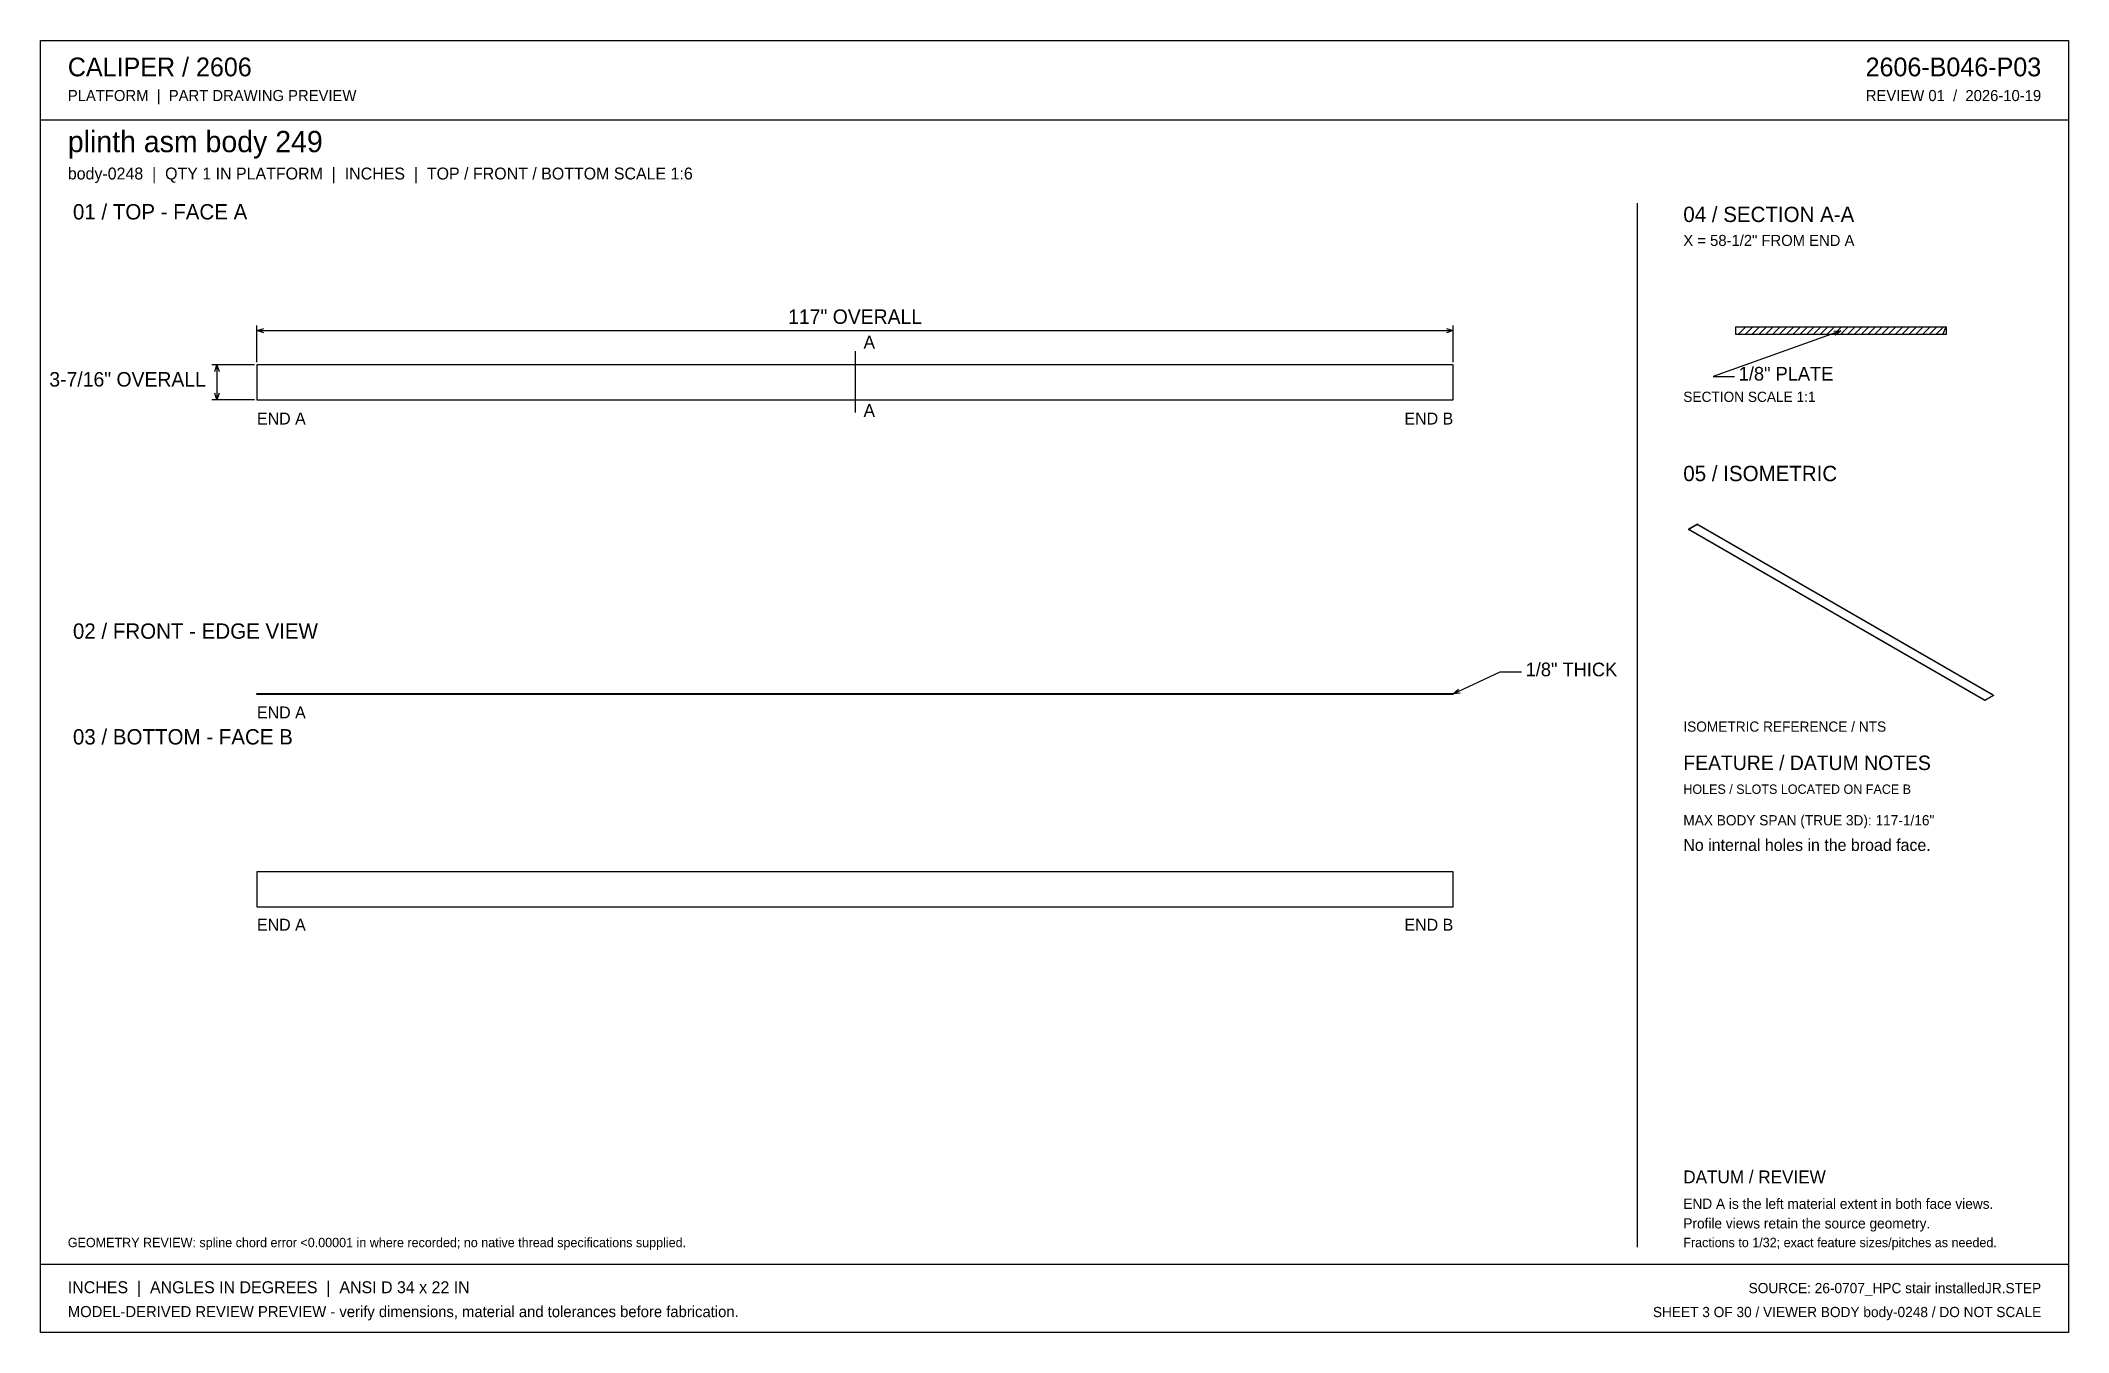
# Model space of a CAD drawing. Header units: inches. Extents: x 3 to 201, y 3 to 129.
import ezdxf
from ezdxf.enums import TextEntityAlignment as Align

# ---------------------------------------------------------------- set-up
doc = ezdxf.new("R2010")
doc.units = ezdxf.units.IN
doc.header["$MEASUREMENT"] = 0

msp = doc.modelspace()

# ---------------------------------------------------------------- linework, layer by layer
at = {"layer": 'ANNOTATION'}
for p, q in [((24, 97.71), (24, 101.3)), ((141, 97.71), (141, 101.3)), ((24, 100.8), (24.67, 101.01)), ((24, 100.8), (141, 100.8)), ((24.67, 100.59), (24, 100.8)), ((140.33, 101.01), (141, 100.8)), ((141, 100.8), (140.33, 100.59)), ((178.92, 100.79), (166.42, 96.33)), ((178.22, 100.76), (178.92, 100.79)), ((178.92, 100.79), (178.36, 100.37)), ((23.75, 97.46), (19.58, 97.46)), ((19.88, 96.8), (20.08, 97.46)), ((20.08, 97.46), (20.08, 94.04)), ((20.08, 97.46), (20.29, 96.8)), ((82.5, 98.8), (82.5, 92.79)), ((166.42, 96.33), (168.5, 96.33)), ((23.75, 94.04), (19.58, 94.04)), ((20.08, 94.04), (19.88, 94.7)), ((20.29, 94.7), (20.08, 94.04)), ((141, 65.27), (145.58, 67.42)), ((141, 65.27), (141.52, 65.74)), ((145.58, 67.42), (147.67, 67.42)), ((141.69, 65.36), (141, 65.27))]:
    msp.add_line(p, q, dxfattribs=at)
at = {"layer": 'OUTLINE'}
for p, q in [((2.83, 129.17), (201.17, 129.17)), ((2.83, 2.83), (2.83, 129.17)), ((201.17, 129.17), (201.17, 2.83)), ((2.83, 121.42), (201.17, 121.42)), ((159, 113.25), (159, 11.17)), ((168.63, 101.17), (189.2, 101.17)), ((168.63, 100.42), (168.63, 101.17)), ((168.88, 100.42), (169.63, 101.17)), ((169.55, 100.42), (170.3, 101.17)), ((170.21, 100.42), (170.96, 101.17)), ((170.88, 100.42), (171.63, 101.17)), ((171.55, 100.42), (172.3, 101.17)), ((172.21, 100.42), (172.96, 101.17)), ((172.88, 100.42), (173.63, 101.17)), ((173.55, 100.42), (174.3, 101.17)), ((174.21, 100.42), (174.96, 101.17)), ((174.88, 100.42), (175.63, 101.17)), ((175.55, 100.42), (176.3, 101.17)), ((176.21, 100.42), (176.96, 101.17)), ((176.88, 100.42), (177.63, 101.17)), ((177.55, 100.42), (178.3, 101.17)), ((178.21, 100.42), (178.96, 101.17)), ((178.88, 100.42), (179.63, 101.17)), ((179.55, 100.42), (180.3, 101.17)), ((180.21, 100.42), (180.96, 101.17)), ((180.88, 100.42), (181.63, 101.17)), ((181.55, 100.42), (182.3, 101.17)), ((182.21, 100.42), (182.96, 101.17)), ((182.88, 100.42), (183.63, 101.17)), ((183.55, 100.42), (184.3, 101.17)), ((184.21, 100.42), (184.96, 101.17)), ((184.88, 100.42), (185.63, 101.17)), ((185.55, 100.42), (186.3, 101.17)), ((186.21, 100.42), (186.96, 101.17)), ((186.88, 100.42), (187.63, 101.17)), ((187.55, 100.42), (188.3, 101.17)), ((188.21, 100.42), (188.96, 101.17)), ((188.88, 100.42), (189.2, 101.17)), ((189.2, 101.17), (189.2, 100.42)), ((189.2, 100.42), (168.63, 100.42)), ((141, 97.46), (24, 97.46)), ((24, 97.46), (24, 94.04)), ((141, 94.04), (141, 97.46)), ((24, 94.04), (141, 94.04)), ((164.85, 81.88), (164, 81.39)), ((164, 81.35), (164.85, 81.84)), ((164, 81.39), (164, 81.35)), ((192.98, 64.66), (164, 81.39)), ((192.98, 64.62), (164, 81.35)), ((164.85, 81.88), (164.85, 81.84)), ((193.83, 65.15), (164.85, 81.88)), ((193.83, 65.11), (164.85, 81.84)), ((24, 65.33), (141, 65.33)), ((24, 65.21), (24, 65.33)), ((141, 65.21), (24, 65.21)), ((141, 65.33), (141, 65.21)), ((192.98, 64.66), (193.83, 65.15)), ((193.83, 65.11), (192.98, 64.62)), ((192.98, 64.62), (192.98, 64.66)), ((193.83, 65.15), (193.83, 65.11)), ((141, 47.88), (24, 47.88)), ((24, 47.88), (24, 44.45)), ((141, 44.45), (141, 47.88)), ((24, 44.45), (141, 44.45)), ((2.83, 9.5), (201.17, 9.5)), ((201.17, 2.83), (2.83, 2.83))]:
    msp.add_line(p, q, dxfattribs=at)

# ---------------------------------------------------------------- texts
at = {"layer": 'ANNOTATION'}
for s, height, p in [('CALIPER / 2606', 1.8333, (5.5, 125.67)), ('PLATFORM  |  PART DRAWING PREVIEW', 1.0833, (5.5, 123.25)), ('plinth asm body 249', 2.0833, (5.5, 118.25)), ('body-0248  |  QTY 1 IN PLATFORM  |  INCHES  |  TOP / FRONT / BOTTOM SCALE 1:6', 1.1667, (5.5, 115.58)), ('01 / TOP - FACE A', 1.5, (6, 111.67)), ('04 / SECTION A-A', 1.5, (163.5, 111.42)), ('X = 58-1/2" FROM END A', 1.0833, (163.5, 109.08)), ('A', 1.25, (83.33, 99.05)), ('1/8" PLATE', 1.333, (168.92, 95.92)), ('A', 1.25, (83.33, 92.37)), ('SECTION SCALE 1:1', 1, (163.5, 93.83)), ('END A', 1.167, (24, 91.62)), ('05 / ISOMETRIC', 1.5, (163.5, 86.08)), ('02 / FRONT - EDGE VIEW', 1.5, (6, 70.67)), ('1/8" THICK', 1.333, (148.08, 67)), ('END A', 1.167, (24, 62.88)), ('03 / BOTTOM - FACE B', 1.5, (6, 60.33)), ('ISOMETRIC REFERENCE / NTS', 1, (163.5, 61.58)), ('FEATURE / DATUM NOTES', 1.4167, (163.5, 57.83)), ('HOLES / SLOTS LOCATED ON FACE B', 0.9167, (163.5, 55.5)), ('MAX BODY SPAN (TRUE 3D): 117-1/16"', 1, (163.5, 52.42)), ('No internal holes in the broad face.', 1.1667, (163.5, 49.92)), ('END A', 1.167, (24, 42.12)), ('DATUM / REVIEW', 1.25, (163.5, 17.42)), ('END A is the left material extent in both face views.', 1, (163.5, 14.92)), ('Profile views retain the source geometry.', 1, (163.5, 13)), ('GEOMETRY REVIEW: spline chord error <0.00001 in where recorded; no native thread specifications supplied.', 0.91667, (5.5, 11.17)), ('Fractions to 1/32; exact feature sizes/pitches as needed.', 0.9167, (163.5, 11.17)), ('INCHES  |  ANGLES IN DEGREES  |  ANSI D 34 x 22 IN', 1.1667, (5.5, 6.67)), ('MODEL-DERIVED REVIEW PREVIEW - verify dimensions, material and tolerances before fabrication.', 1.0833, (5.5, 4.33))]:
    msp.add_text(s, height=height, dxfattribs=at).set_placement(p)
for s, height, p in [('2606-B046-P03', 1.8333, (198.5, 125.67)), ('REVIEW 01  /  2026-10-19', 1.0833, (198.5, 123.25)), ('3-7/16" OVERALL', 1.4167, (19, 95.33)), ('END B', 1.167, (141, 91.62)), ('END B', 1.167, (141, 42.12)), ('SOURCE: 26-0707_HPC stair installedJR.STEP', 1, (198.5, 6.67)), ('SHEET 3 OF 30 / VIEWER BODY body-0248 / DO NOT SCALE', 1, (198.5, 4.33))]:
    msp.add_text(s, height=height, dxfattribs=at).set_placement(p, align=Align.RIGHT)
msp.add_text('117" OVERALL', height=1.4167, dxfattribs=at).set_placement((82.5, 101.46), align=Align.CENTER)

doc.saveas('drawing.dxf')
